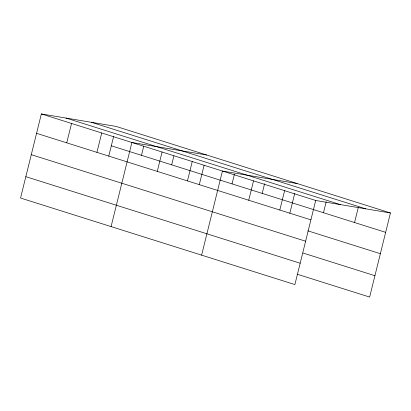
<?xml version="1.0" encoding="UTF-8"?>
<svg xmlns="http://www.w3.org/2000/svg" width="411" height="411" viewBox="0 0 411 411"><rect width="100%" height="100%" fill="white"/><g stroke="black" fill="none" stroke-linecap="round" stroke-linejoin="round"><path stroke-width="0.62" d="M390.45 212.965L116.108 126.429L41.362 113.939L20.55 198.035L294.893 284.571L315.705 200.476L390.45 212.965L369.638 297.061L297.091 274.173M66.741 142.838L71.54 123.459M96.919 152.358L101.717 132.979M108.745 156.18L113.708 136.118M111.083 226.589L131.895 142.499L206.641 154.988M141.492 155.327L143.737 146.244M157.274 171.397L162.073 152.019M171.67 164.847L173.915 155.764M187.452 180.917L192.25 161.533M199.278 184.739L204.092 165.284M201.616 255.149L222.428 171.053L297.174 183.542M232.025 183.887L234.419 174.197M248.722 200.239L253.52 180.861M262.203 193.401L264.597 183.712M279.814 210.047L284.612 190.668M289.812 213.294L294.774 193.232M323.472 212.728L326.17 201.827M354.565 222.536L358.31 207.396M91.442 122.308L365.785 208.845M66.027 118.065L340.37 204.596M41.362 113.939L315.705 200.476M111.314 145.807L385.657 232.343M36.564 133.318L310.906 219.854M307.818 230.818L380.37 253.7M31.282 154.675L305.625 241.211M302.984 253.012L374.924 275.704M25.836 176.679L300.179 263.215"/></g></svg>
